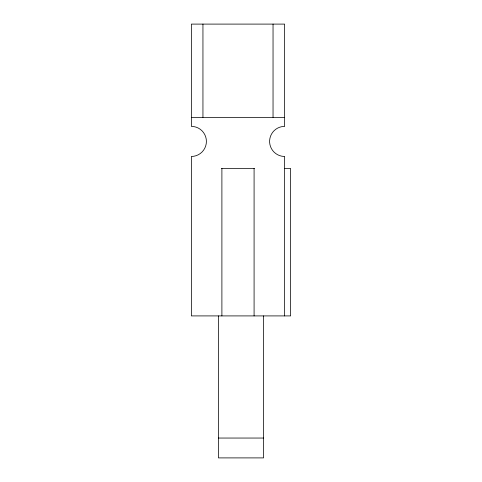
<?xml version="1.0" encoding="UTF-8"?>
<svg xmlns="http://www.w3.org/2000/svg" width="482" height="482" viewBox="0 0 482 482"><rect width="100%" height="100%" fill="white"/><g stroke="black" fill="none" stroke-linecap="round" stroke-linejoin="round"><path stroke-width="0.72" d="M191.36 117.361L284.621 117.361M221.449 168.501L254.538 168.501M284.621 168.501L290.64 168.501L290.64 315.909L191.36 315.909L191.36 156.463A15.044 15.044 0 0 0 206.404 141.425A15.044 15.044 0 0 0 191.36 126.38L191.36 24.1L284.621 24.1L284.621 126.477L281.615 126.688A15.044 15.044 0 0 0 283.711 156.439L284.621 156.373L284.621 315.909M218.436 438.048L263.564 438.048M273.041 24.1L273.041 117.361M263.564 315.909L263.564 457.9L218.436 457.9L218.436 315.909M254.086 168.501L254.086 315.909M221.895 168.501L221.895 315.909M202.946 24.1L202.946 117.361"/></g></svg>
